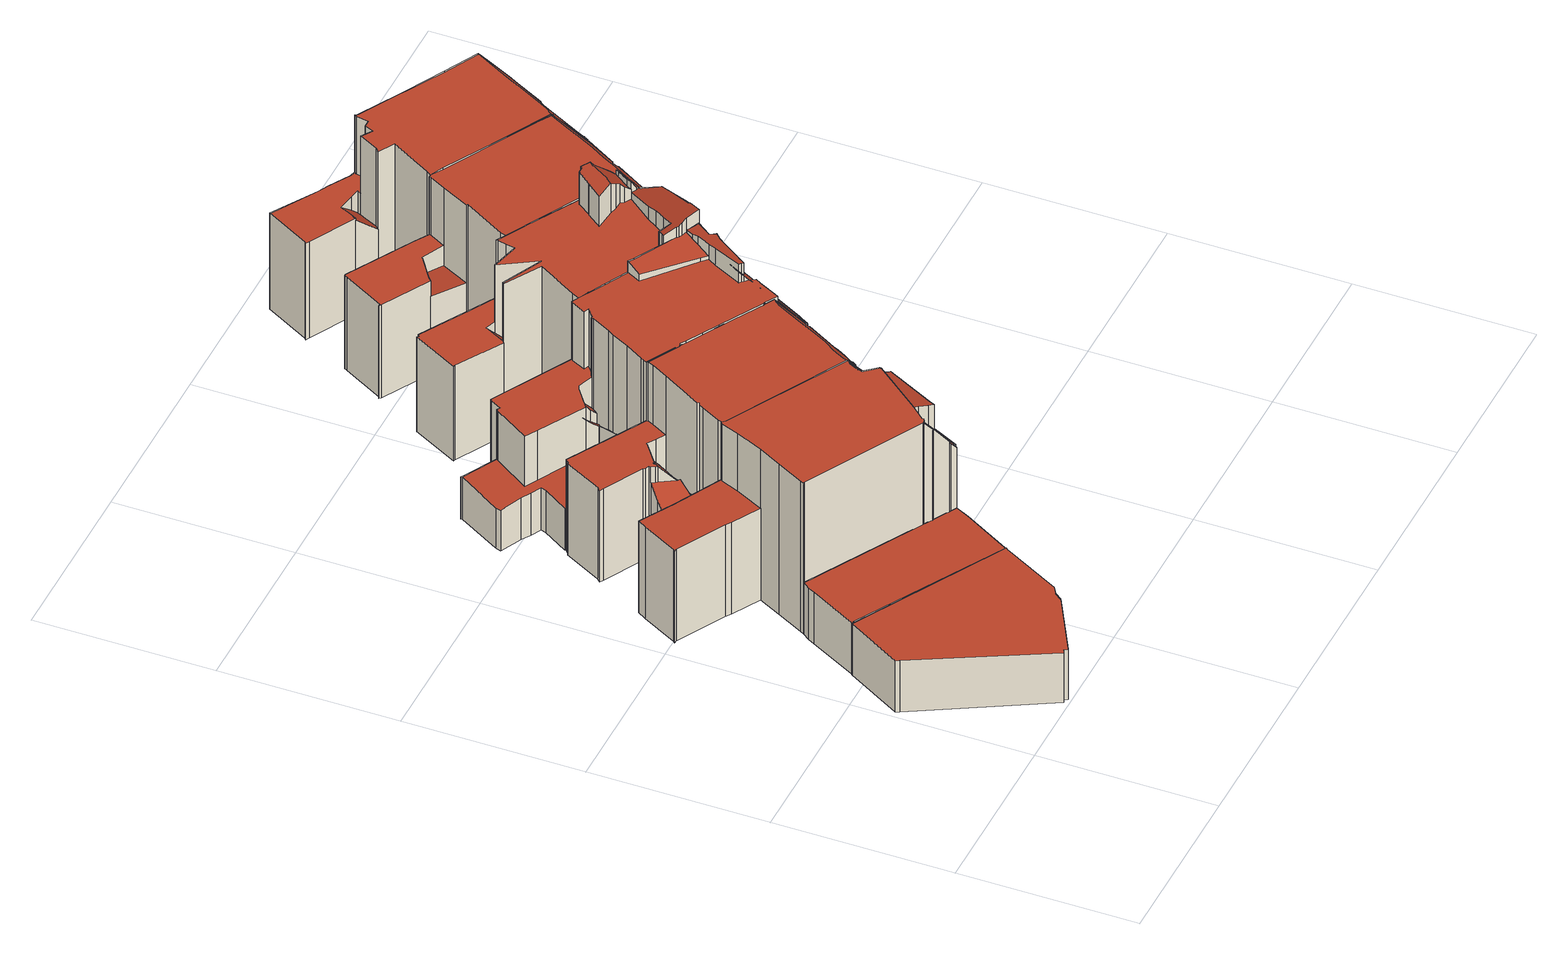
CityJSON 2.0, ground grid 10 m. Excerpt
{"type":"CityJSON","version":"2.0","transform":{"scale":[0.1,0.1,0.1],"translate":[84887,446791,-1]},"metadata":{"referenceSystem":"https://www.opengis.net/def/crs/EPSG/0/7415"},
"CityObjects":{
"building1":{"type":"Building","attributes":{"dak_type":"multiple horizontal","data_area":56.19,"data_coverage":0.935,"geconstateerd":false,"gid":17145387,"h_dak_50p":2.9,"h_dak_70p":2.93,"h_dak_max":3.15,"h_dak_min":2.74,"h_maaiveld":-0.301,"kas_warenhuis":false,"lod11_replace":false,"ondergronds_type":"above ground","oorspronkelijkbouwjaar":2008,"pw_actueel":"yes","pw_bron":"ahn3","reconstructie_methode":"tudelft3d-geoflow","reconstruction_skipped":false,"rmse_lod12":0.0686,"rmse_lod13":0.0707,"rmse_lod22":0.0582,"rn":1,"status":"Pand in gebruik","t_run":75.15,"val3dity_codes_lod12":"[]","val3dity_codes_lod13":"[]","val3dity_codes_lod22":"[]"},"children":["building1-1"]},
"building1-1":{"type":"BuildingPart","parents":["building1"],"geometry":[{"type":"Solid","lod":"2.2","boundaries":[[[[0,1,2,3,4,5,6,7,8,9,10,11]],[[12,6,5,13]],[[13,5,4,14]],[[15,11,10,16]],[[17,2,1,18]],[[18,1,0,19]],[[20,9,8,21]],[[19,0,11,15]],[[21,8,7,22]],[[22,7,6,12]],[[16,10,9,20]],[[23,3,2,17]],[[14,4,3,23]],[[23,17,18,19,15,16,20,21,22,12,13,14]]]],"semantics":{"surfaces":[{"type":"GroundSurface"},{"type":"WallSurface","on_footprint_edge":true},{"type":"RoofSurface"}],"values":[[0,1,1,1,1,1,1,1,1,1,1,1,1,2]]}}]},
"building2":{"type":"Building","attributes":{"dak_type":"horizontal","data_area":28.59,"data_coverage":0.738,"geconstateerd":false,"gid":17145386,"h_dak_50p":2.9,"h_dak_70p":2.94,"h_dak_max":3.16,"h_dak_min":2.73,"h_maaiveld":-0.317,"kas_warenhuis":false,"lod11_replace":false,"ondergronds_type":"above ground","oorspronkelijkbouwjaar":2008,"pw_actueel":"yes","pw_bron":"ahn3","reconstructie_methode":"tudelft3d-geoflow","reconstruction_skipped":false,"rmse_lod12":0.0597,"rmse_lod13":0.0629,"rmse_lod22":0.0294,"rn":1,"status":"Pand in gebruik","t_run":47.64,"val3dity_codes_lod12":"[]","val3dity_codes_lod13":"[]","val3dity_codes_lod22":"[]"},"children":["building2-1"]},
"building2-1":{"type":"BuildingPart","parents":["building2"],"geometry":[{"type":"Solid","lod":"2.2","boundaries":[[[[24,25,26,27,28,29,8,30,6,31]],[[32,28,27,33]],[[12,6,30,34]],[[33,27,26,35]],[[36,31,6,12]],[[37,24,31,36]],[[21,8,29,38]],[[38,29,28,32]],[[34,30,8,21]],[[39,25,24,37]],[[35,26,25,39]],[[35,39,37,36,12,34,21,38,32,33]]]],"semantics":{"surfaces":[{"type":"GroundSurface"},{"type":"WallSurface","on_footprint_edge":true},{"type":"RoofSurface"}],"values":[[0,1,1,1,1,1,1,1,1,1,1,2]]}}]},
"building3":{"type":"Building","attributes":{"dak_type":"slanted","data_area":69.87,"data_coverage":0.896,"geconstateerd":false,"gid":17145252,"h_dak_50p":9.35,"h_dak_70p":9.38,"h_dak_max":9.59,"h_dak_min":3.12,"h_maaiveld":-0.302,"kas_warenhuis":false,"lod11_replace":false,"ondergronds_type":"above ground","oorspronkelijkbouwjaar":1921,"pw_actueel":"yes","pw_bron":"ahn3","reconstructie_methode":"tudelft3d-geoflow","reconstruction_skipped":false,"rmse_lod12":1.92,"rmse_lod13":0.669,"rmse_lod22":0.133,"rn":1,"status":"Pand in gebruik","t_run":118.19,"val3dity_codes_lod12":"[]","val3dity_codes_lod13":"[]","val3dity_codes_lod22":"[]"},"children":["building3-1"]},
"building3-1":{"type":"BuildingPart","parents":["building3"],"geometry":[{"type":"Solid","lod":"2.2","boundaries":[[[[40,41,26,42,43,44,45,46,47,48,49,50,51,52,53,54,55,56,57,58,59,60,61,62,63,64,65,66,67,27,68,69,70,71,72]],[[73,74,75,76]],[[77,59,58,78]],[[79,67,66,80]],[[81,27,67,79]],[[82,48,47,83]],[[84,64,63,85]],[[86,52,51,87]],[[88,60,59,77]],[[80,66,65,89,90]],[[91,54,53,92,93]],[[94,42,26,95]],[[96,43,42,94]],[[87,51,50,97]],[[98,62,61,99]],[[76,75,99,100]],[[100,99,61,60,88]],[[101,68,27,81]],[[102,44,43,96]],[[78,58,57,103]],[[104,44,102]],[[105,55,54,91]],[[106,107,108,109]],[[109,108,110,111]],[[111,110,56,55,105]],[[103,57,56,110]],[[112,113,114,115]],[[113,72,71,116]],[[117,69,68,101]],[[95,26,41,118]],[[119,49,48,82]],[[97,50,49,119]],[[120,70,69,117]],[[116,71,70,120]],[[115,114,121,122]],[[123,124,125,126]],[[127,128,129,130]],[[131,132,133,134]],[[132,135,128,127]],[[136,137,138,107,106]],[[134,133,137,136]],[[126,125,138,137]],[[139,45,44,104]],[[140,141,104,102]],[[142,143,141,140]],[[83,47,46,144]],[[144,46,45,139]],[[85,63,62,98]],[[145,40,72,113,112]],[[118,41,40,145]],[[130,129,146,147]],[[147,146,124,123]],[[90,89,74,73]],[[89,65,64,84]],[[93,92,143,142]],[[92,53,52,86]],[[122,121,135,132,131]],[[95,118,145,112,115,122,131,134,136,106,109,111,105,91,93,142,140,102,96,94]],[[147,123,126,137,133,132,127,130]],[[90,73,76,100,88,77,78,103,110,108,107,138,125,124,146,129,128,135,121,114,113,116,120,117,101,81,79,80]],[[89,84,85,98,99,75,74]],[[92,86,87,97,119,82,83,144,139,104,141,143]]]],"semantics":{"surfaces":[{"type":"GroundSurface"},{"type":"WallSurface","on_footprint_edge":false},{"type":"WallSurface","on_footprint_edge":true},{"type":"RoofSurface"}],"values":[[0,1,2,2,2,2,2,2,2,2,2,2,2,2,2,1,2,2,2,2,2,2,1,1,2,2,1,2,2,2,2,2,2,2,1,1,1,1,1,1,1,1,2,1,1,2,2,2,2,2,1,1,1,2,1,2,1,3,3,3,3,3]]}}]},
"building4":{"type":"Building","attributes":{"dak_type":"slanted","data_area":69.3,"data_coverage":0.83,"geconstateerd":false,"gid":18958752,"h_dak_50p":9.34,"h_dak_70p":9.37,"h_dak_max":10.87,"h_dak_min":2.97,"h_maaiveld":-0.315,"kas_warenhuis":false,"lod11_replace":false,"ondergronds_type":"above ground","oorspronkelijkbouwjaar":1921,"pw_actueel":"yes","pw_bron":"ahn3","reconstructie_methode":"tudelft3d-geoflow","reconstruction_skipped":false,"rmse_lod12":2.22,"rmse_lod13":0.746,"rmse_lod22":0.219,"rn":1,"status":"Pand in gebruik","t_run":124.81,"val3dity_codes_lod12":"[]","val3dity_codes_lod13":"[]","val3dity_codes_lod22":"[]"},"children":["building4-1"]},
"building4-1":{"type":"BuildingPart","parents":["building4"],"geometry":[{"type":"Solid","lod":"2.2","boundaries":[[[[148,149,55,150,151,152,153,154,155,156,157,158,159,160,161,162,163,164,165,166,167,168,169,170,171,172,173,174,175,176,177,178,179,180,181,182,183,184,185]],[[186,161,160,187]],[[188,162,161,186]],[[189,184,183,190]],[[191,192,193]],[[194,180,179,195]],[[196,185,184,189]],[[197,168,167,198]],[[199,200,201,202]],[[203,204,205,206]],[[195,179,178,207]],[[208,170,169,209]],[[187,160,159,210]],[[210,159,158,211]],[[212,154,153,213]],[[214,215,216,217]],[[213,153,152,218]],[[219,220,221,222]],[[217,216,218,223]],[[224,165,164,225]],[[209,169,168,197]],[[226,172,171,227]],[[228,229,173,172,226]],[[230,163,162,188]],[[198,167,166,231]],[[232,149,148,233]],[[105,55,149,232]],[[233,148,185,196]],[[192,191,234,235]],[[236,237,238,239,240]],[[241,242,240,243]],[[227,171,170,208]],[[190,183,182,204,203]],[[204,182,181,244]],[[244,181,180,194]],[[245,246,150,55,105]],[[225,164,163,230]],[[231,166,165,224,247]],[[206,205,248]],[[249,250,251,252]],[[253,174,173,229]],[[202,201,229,228]],[[207,178,177,254]],[[255,176,175,256]],[[235,234,237,236]],[[247,224,242,241]],[[257,157,156,258]],[[258,156,155,219]],[[211,158,157,257]],[[155,220,219]],[[220,155,154,212]],[[222,221,259,260]],[[261,262,263,264]],[[260,259,264]],[[264,263,265,266]],[[267,268,269,270]],[[271,272,268,267]],[[243,240,239,272,271]],[[270,269,273,274]],[[275,276,277,278]],[[278,277,250,249]],[[248,205,276,275]],[[254,177,176,255]],[[256,175,174,253]],[[279,151,150,246]],[[280,281,246,245]],[[223,218,152,151,279]],[[274,273,281,280]],[[262,261,282]],[[215,214,282]],[[266,265,283,284]],[[284,283,238,237]],[[252,251,200,199]],[[275,278,249,252,199,202,228,226,227,208,209,197,198,285,286,287,288,289,105,232,233,196,189,190,203,206,248]],[[235,236,240,242,224,225,230,188,186,187,210,211,257,258,219,222,260,193,192]],[[277,276,205,204,244,194,195,207,254,255,256,253,229,201,200,251,250]],[[241,243,271,267,270,274,280,245,105,289,288,287,286,285,198,231,247]],[[215,282,261,264,259,221,220,212,213,218,216]],[[273,269,268,272,239,238,283,265,263,262,282,214,217,223,279,246,281]],[[234,191,193,260,264,266,284,237]]]],"semantics":{"surfaces":[{"type":"GroundSurface"},{"type":"WallSurface","on_footprint_edge":true},{"type":"WallSurface","on_footprint_edge":false},{"type":"RoofSurface"}],"values":[[0,1,1,1,2,1,1,1,2,2,1,1,1,1,1,2,1,2,2,1,1,1,1,1,1,1,1,1,2,2,2,1,1,1,1,1,1,1,2,2,1,2,1,1,2,2,1,1,1,1,1,2,2,2,2,2,2,2,2,2,2,2,1,1,1,2,1,2,2,2,2,2,2,3,3,3,3,3,3,3]]}}]},
"building5":{"type":"Building","attributes":{"dak_type":"slanted","data_area":83.38,"data_coverage":0.829,"geconstateerd":false,"gid":17145251,"h_dak_50p":8.41,"h_dak_70p":9.48,"h_dak_max":11.41,"h_dak_min":0.362,"h_maaiveld":-0.294,"kas_warenhuis":false,"lod11_replace":false,"ondergronds_type":"above ground","oorspronkelijkbouwjaar":1921,"pw_actueel":"yes","pw_bron":"ahn3","reconstructie_methode":"tudelft3d-geoflow","reconstruction_skipped":false,"rmse_lod12":3.81,"rmse_lod13":1.48,"rmse_lod22":0.472,"rn":1,"status":"Pand in gebruik","t_run":188.24,"val3dity_codes_lod12":"[]","val3dity_codes_lod13":"[]","val3dity_codes_lod22":"[]"},"children":["building5-1"]},
"building5-1":{"type":"BuildingPart","parents":["building5"],"geometry":[{"type":"Solid","lod":"2.2","boundaries":[[[[290,291,292,293,294,164,295,296,297,298,299,300,301,302,303,304,305,306,307,308,309,310,311,312,313,314,315,316,317,318,319,320,321,322,323,324,325,326,327,328,329,330,169,331,332,333,334,335,336,337]],[[338,299,298,339]],[[340,310,309,341,342]],[[343,302,301,344]],[[345,297,296,346]],[[347,323,322,348]],[[346,296,295,349]],[[350,330,329,351]],[[352,353,293,292,354]],[[344,301,300,355]],[[349,295,164,356]],[[357,315,314,358,359]],[[339,298,297,345]],[[360,307,306,361]],[[362,363,364,365]],[[366,367,365,368]],[[369,370,371,372]],[[355,300,299,338]],[[373,304,303,374]],[[374,303,302,343]],[[356,164,294,375]],[[376,377,378,379]],[[380,305,304,373]],[[381,308,307,360]],[[382,383,384,385]],[[385,384,386,387]],[[388,389,363,362]],[[390,320,319,391]],[[392,331,169,393]],[[394,395,396,397]],[[398,399,397,396,400,401]],[[402,403,399,398]],[[404,317,316,405]],[[368,365,364,406,407]],[[408,409,410,411]],[[411,410,412,413]],[[414,415,375,416]],[[416,375,294,293,353]],[[417,418,353,352]],[[378,419,379]],[[420,421,422,423]],[[424,336,335,425]],[[372,371,426,427,428]],[[429,430,431,432]],[[433,332,331,392]],[[393,169,330,350]],[[434,435,323,347]],[[436,437,435,434]],[[438,324,323,435]],[[439,325,324,438]],[[440,326,325,439]],[[441,442,443,444]],[[444,443,377,376]],[[445,380,442,441]],[[361,306,305,380,445]],[[446,405,316,315,357]],[[391,319,318,447]],[[448,449,405,446]],[[447,318,317,404]],[[348,322,321,450]],[[450,321,320,390]],[[451,452,453]],[[427,426,453]],[[454,455,437,436]],[[351,329,328,455,454]],[[455,328,327,456]],[[456,327,326,440]],[[457,337,336,424]],[[401,400,421,420]],[[407,406,370,369]],[[458,313,312,459,460]],[[461,311,310,340]],[[354,292,291,462]],[[341,309,308,381]],[[460,459,389,388]],[[358,314,313,458]],[[463,464,465,466]],[[466,465,449,448]],[[467,468,415,414]],[[469,470,471,472]],[[419,378,470,469]],[[473,474,468,467]],[[475,476,477,478]],[[423,422,476,475]],[[359,358,479,480]],[[480,479,367,366]],[[413,412,464,463]],[[481,334,333,430,429]],[[482,290,337,457]],[[483,484,485,486]],[[387,386,487,488]],[[488,487,403,402]],[[462,291,489]],[[478,477,418,417]],[[489,291,290,482]],[[472,471,474,473]],[[490,491,492,493]],[[379,419,491,490,494]],[[494,490,484,483]],[[493,492,395,394]],[[486,485,397,399]],[[342,341,383,382]],[[430,333,332,433]],[[432,431,495,496]],[[496,495,452,451]],[[428,427,409,408]],[[459,312,311,461]],[[425,335,334,481]],[[422,421,400,396,395,492,491,419,469,472,473,467,414,416,353,418,477,476]],[[456,440,439,438,435,437,455]],[[466,448,446,357,359,480,366,368,407,369,372,428,408,411,413,463]],[[365,367,479,358,458,460,388,362]],[[352,354,462,489,482,457,424,425,481,429,432,496,451,453,426,371,370,406,364,363,389,459,461,340,342,382,385,387,488,402,398,401,420,423,475,478,417]],[[468,474,471,470,378,377,443,442,380,373,374,343,344,355,338,339,345,346,349,356,375,415]],[[397,485,484,490,493,394]],[[483,486,399,403,487,386,384,383,341,381,360,361,445,441,444,376,379,494]],[[495,431,430,433,392,393,350,351,454,436,434,347,348,450,390,391,447,404,405,449,465,464,412,410,409,427,453,452]]]],"semantics":{"surfaces":[{"type":"GroundSurface"},{"type":"WallSurface","on_footprint_edge":true},{"type":"WallSurface","on_footprint_edge":false},{"type":"RoofSurface"}],"values":[[0,1,1,1,1,1,1,1,1,1,1,1,1,1,2,2,2,1,1,1,1,2,1,1,2,2,2,1,1,2,2,2,1,2,2,2,2,1,2,2,2,1,2,2,1,1,1,2,1,1,1,2,2,2,1,1,1,2,1,1,1,2,2,2,1,1,1,1,2,2,1,1,1,1,2,1,2,2,2,2,2,2,2,2,2,2,2,1,1,2,2,2,1,2,1,2,2,2,2,2,2,2,1,2,2,2,1,1,3,3,3,3,3,3,3,3,3]]}}]},
"building6":{"type":"Building","attributes":{"dak_type":"slanted","data_area":62.54,"data_coverage":0.82,"geconstateerd":false,"gid":18958750,"h_dak_50p":9.47,"h_dak_70p":9.52,"h_dak_max":11.67,"h_dak_min":3.79,"h_maaiveld":-0.279,"kas_warenhuis":false,"lod11_replace":false,"ondergronds_type":"above ground","oorspronkelijkbouwjaar":1921,"pw_actueel":"yes","pw_bron":"ahn3","reconstructie_methode":"tudelft3d-geoflow","reconstruction_skipped":false,"rmse_lod12":2.03,"rmse_lod13":1.01,"rmse_lod22":0.305,"rn":1,"status":"Pand in gebruik","t_run":145.69,"val3dity_codes_lod12":"[]","val3dity_codes_lod13":"[]","val3dity_codes_lod22":"[]"},"children":["building6-1"]},
"building6-1":{"type":"BuildingPart","parents":["building6"],"geometry":[{"type":"Solid","lod":"2.2","boundaries":[[[[497,498,499,500,501,502,503,504,505,506,507,508,320,317,509,314,510,511,512,513,514,515,516,310,517,518,519,520,521,522,523,524,525,526,527,528,529,530,531]],[[532,528,527,533]],[[534,535,536,537]],[[538,522,521,539]],[[539,521,520,540]],[[541,505,504,542]],[[542,504,503,543]],[[544,523,522,538]],[[545,516,515,546]],[[547,548,549,550]],[[551,552,548,547]],[[553,508,507,554]],[[554,507,506,555]],[[555,506,505,541]],[[550,549,556,557]],[[558,530,529,559]],[[560,526,525,561]],[[562,563,564,565]],[[563,499,498,566]],[[567,568,513,512,569]],[[570,571,572,573]],[[573,572,574,575,576]],[[577,576,575,578,579]],[[580,581,582]],[[579,578,582]],[[583,584,585,586]],[[587,497,531,588]],[[588,531,530,558,589]],[[590,524,523,544]],[[561,525,524,590]],[[591,509,317,404]],[[592,502,501,593]],[[594,510,314,595]],[[596,597,576,577]],[[565,564,597,596]],[[575,574,598,599]],[[600,601,581,580]],[[404,317,320,602]],[[569,512,511,603]],[[604,605,606,607]],[[586,585,608,609]],[[610,611,612,613]],[[614,615,611,610]],[[616,560,617,618]],[[340,310,516,545]],[[533,527,526,560,616]],[[619,620,605,604]],[[599,598,620,619]],[[618,617,615,614]],[[609,608,571,570]],[[540,520,519,536]],[[621,517,310,340]],[[622,623,568,567]],[[603,511,510,594]],[[595,314,509,591,624]],[[625,518,517,621]],[[537,536,519,518,625]],[[607,606,626,627]],[[624,591,628,629]],[[629,628,630,631]],[[602,320,508,553]],[[593,501,500,632]],[[632,500,499,563,562]],[[633,503,502,592]],[[543,503,633]],[[634,635,636,637]],[[546,515,514,638]],[[559,529,528,532]],[[627,626,623,622]],[[638,514,513,568]],[[631,630,635,634]],[[639,612,640]],[[613,612,639,641,642]],[[642,641,535,534]],[[557,556,584,583]],[[589,558,552,551]],[[566,498,497,587]],[[637,636,643,644]],[[644,643,601,600]],[[597,564,563,566,587,588,645,646,586,609,570,573,576]],[[560,561,590,544,538,539,540,536,535,640,612,611,615,617]],[[613,642,534,537,625,621,340,545,546,638,568,623,626,606,605,620,598,574,572,571,608,585,584,556,549,548,552,558,559,532,533,616,618,614,610]],[[535,641,639,640]],[[631,634,637,644,600,580,582,578,575,599,619,604,607,627,622,567,569,603,594,595,624,629]],[[543,633,592,593,632,562,565,596,577,579,582,581,601,643,636,635,630,628,591,404,602,553,554,555,541,542]],[[586,646,645,588,589,551,547,550,557,583]]]],"semantics":{"surfaces":[{"type":"GroundSurface"},{"type":"WallSurface","on_footprint_edge":true},{"type":"WallSurface","on_footprint_edge":false},{"type":"RoofSurface"}],"values":[[0,1,2,1,1,1,1,1,1,2,2,1,1,1,2,1,1,2,1,1,2,2,2,2,2,2,1,1,1,1,1,1,1,2,2,2,2,1,1,2,2,2,2,2,1,1,2,2,2,2,1,1,2,1,1,1,1,2,2,2,1,1,1,1,1,2,1,1,2,1,2,2,2,2,2,2,1,2,2,3,3,3,3,3,3,3]]}}]},
"building7":{"type":"Building","attributes":{"dak_type":"slanted","data_area":68.61,"data_coverage":0.9,"geconstateerd":false,"gid":18958749,"h_dak_50p":9.51,"h_dak_70p":9.54,"h_dak_max":11.21,"h_dak_min":3.17,"h_maaiveld":-0.244,"kas_warenhuis":false,"lod11_replace":false,"ondergronds_type":"above ground","oorspronkelijkbouwjaar":1921,"pw_actueel":"yes","pw_bron":"ahn3","reconstructie_methode":"tudelft3d-geoflow","reconstruction_skipped":false,"rmse_lod12":2.06,"rmse_lod13":0.738,"rmse_lod22":0.26,"rn":1,"status":"Pand in gebruik","t_run":114.31,"val3dity_codes_lod12":"[]","val3dity_codes_lod13":"[]","val3dity_codes_lod22":"[]"},"children":["building7-1"]},
"building7-1":{"type":"BuildingPart","parents":["building7"],"geometry":[{"type":"Solid","lod":"2.2","boundaries":[[[[647,648,649,650,651,652,653,654,655,656,657,658,659,660,661,662,663,664,665,666,667,668,669,670,671,672,673,674,675,676,677,678,679,680,681]],[[682,647,681,683]],[[684,680,679,685]],[[686,677,676,687]],[[687,676,675,688]],[[689,690,691,692]],[[685,679,678,691]],[[693,670,669,694]],[[695,657,656,533]],[[696,650,649,697]],[[698,652,651,699]],[[700,648,647,682]],[[701,658,657,695]],[[702,703,659,658,701]],[[533,656,655,704]],[[694,669,668,705,706]],[[706,705,707,708]],[[709,660,659,703]],[[710,666,665,711]],[[688,675,674,712]],[[699,651,650,696]],[[713,654,653,714]],[[714,653,652,698]],[[683,681,680,684]],[[715,664,663,716]],[[711,665,664,715]],[[717,718,719,720]],[[721,671,670,693]],[[708,707,720,722]],[[722,720,719,703,702]],[[716,663,662,723]],[[660,709,724]],[[725,700,726,727]],[[697,649,648,700,725]],[[727,726,690,689]],[[692,691,678,677,686]],[[712,674,673,728]],[[728,673,672,729]],[[729,672,671,721]],[[723,662,661,730]],[[704,655,654,713]],[[730,661,660,724]],[[731,667,666,710]],[[724,709,732,733]],[[733,732,718,717]],[[705,668,667,731]],[[685,691,690,726,700,682,683,684]],[[695,533,704,713,734,735,736,737,738,693,694,706,708,722,702,701]],[[725,727,689,692,686,687,688,712,728,729,721,693,738,737,736,735,734,713,714,698,699,696,697]],[[711,715,716,723,730,724,733,717,720,707,705,731,710]],[[718,732,709,703,719]]]],"semantics":{"surfaces":[{"type":"GroundSurface"},{"type":"WallSurface","on_footprint_edge":true},{"type":"WallSurface","on_footprint_edge":false},{"type":"RoofSurface"}],"values":[[0,1,1,1,1,2,1,1,1,1,1,1,1,1,1,1,2,1,1,1,1,1,1,1,1,1,2,1,2,2,1,1,2,1,2,1,1,1,1,1,1,1,1,2,2,1,3,3,3,3,3]]}}]},
"building8":{"type":"Building","attributes":{"dak_type":"slanted","data_area":67.14,"data_coverage":0.886,"geconstateerd":false,"gid":17145253,"h_dak_50p":9.52,"h_dak_70p":9.57,"h_dak_max":11,"h_dak_min":3.15,"h_maaiveld":-0.254,"kas_warenhuis":false,"lod11_replace":false,"ondergronds_type":"above ground","oorspronkelijkbouwjaar":1921,"pw_actueel":"yes","pw_bron":"ahn3","reconstructie_methode":"tudelft3d-geoflow","reconstruction_skipped":false,"rmse_lod12":2.19,"rmse_lod13":0.879,"rmse_lod22":0.284,"rn":1,"status":"Pand in gebruik","t_run":136.85,"val3dity_codes_lod12":"[]","val3dity_codes_lod13":"[]","val3dity_codes_lod22":"[]"},"children":["building8-1"]},
"building8-1":{"type":"BuildingPart","parents":["building8"],"geometry":[{"type":"Solid","lod":"2.2","boundaries":[[[[739,740,741,742,743,744,745,746,747,748,749,750,751,752,753,754,755,756,757,758,759,760,761,762,763,764,765,766,767,768,769,770,771,772,773,774,775,776,777]],[[778,739,777,779]],[[780,781,742,741,782]],[[783,784,785,786]],[[787,765,764,788]],[[789,766,765,787]],[[788,764,763,790]],[[791,768,767,792]],[[793,769,768,791]],[[794,762,761,795]],[[796,776,775,797]],[[798,740,739,778]],[[799,744,743,800]],[[801,802,803,804]],[[802,770,769,793]],[[805,746,745,806]],[[807,805,808,809]],[[806,745,744,799]],[[782,741,740,798]],[[810,811,795,812]],[[812,795,761,760,813]],[[814,815,816,811,810]],[[817,752,751,818]],[[819,753,752,817]],[[800,743,742,781]],[[809,808,781,780]],[[694,758,757,820]],[[820,757,756,821]],[[821,756,755,822]],[[823,748,747,824]],[[824,747,746,805,807]],[[779,777,776,796]],[[825,773,772,826]],[[790,763,762,794,827]],[[827,794,828]],[[792,767,766,789]],[[813,760,759,829]],[[830,771,770,802,801]],[[831,832,815,814]],[[786,785,832,831]],[[833,834,835]],[[804,803,784,783]],[[797,775,774,836]],[[836,774,773,825]],[[829,759,758,694]],[[837,754,753,819]],[[838,750,839]],[[818,751,750,838]],[[839,750,749,840]],[[840,749,748,823]],[[834,833,841,842]],[[842,841,816,815]],[[822,755,754,837]],[[826,772,771,830]],[[807,809,780,782,798,778,779,796,797,843,844,845,846,847,693,819,817,818,838,839,840,823,824]],[[781,808,805,806,799,800]],[[816,841,833,835,828,794,795,811]],[[828,835,834,842,815,832,785,784,803,802,793,791,792,789,787,788,790,827]],[[821,822,837,819,693,847,846,845,844,843,797,836,825,826,830,801,804,783,786,831,814,810,812,813,829,694,820]]]],"semantics":{"surfaces":[{"type":"GroundSurface"},{"type":"WallSurface","on_footprint_edge":true},{"type":"WallSurface","on_footprint_edge":false},{"type":"RoofSurface"}],"values":[[0,1,1,2,1,1,1,1,1,1,1,1,1,2,1,1,2,1,1,2,1,2,1,1,1,2,1,1,1,1,1,1,1,1,2,1,1,1,2,2,2,2,1,1,1,1,1,1,1,1,2,2,1,1,3,3,3,3,3]]}}]}
},
"vertices":[
[82,21,7],[47,2,7],[46,4,7],[44,3,7],[5,75,7],[4,77,7],[22,108,7],[23,108,7],[109,62,7],[108,61,7],[90,28,7],[85,25,7],[22,108,40],[4,77,40],[5,75,40],[85,25,39],[90,28,38],[46,4,39],[47,2,39],[82,21,39],[108,61,38],[109,62,38],[23,108,40],[44,3,39],
[37,135,7],[39,139,7],[42,143,7],[128,97,7],[124,89,7],[109,63,7],[24,108,7],[23,109,7],[124,89,38],[128,97,38],[24,108,40],[42,143,40],[23,109,40],[37,135,40],[109,63,38],[39,139,40],
[109,107,7],[43,143,7],[43,145,7],[51,160,7],[58,173,7],[42,182,7],[39,184,7],[12,199,7],[10,199,7],[11,200,7],[22,220,7],[25,225,7],[44,214,7],[71,200,7],[73,198,7],[139,161,7],[139,160,7],[149,155,7],[157,150,7],[158,150,7],[157,148,7],[150,135,7],[146,130,7],[147,120,7],[139,105,7],[135,107,7],[131,99,7],[129,99,7],[125,99,7],[124,99,7],[115,104,7],[114,104,7],[110,107,7],[139,115,76],[139,115,42],[150,136,41],[150,136,76],[158,150,76],[157,150,77],[129,99,77],[131,99,76],[128,97,77],[10,199,66],[12,199,66],[139,105,42],[147,120,42],[44,214,66],[25,225,66],[157,148,76],[135,107,42],[135,107,76],[73,198,103],[71,200,66],[71,200,103],[43,145,104],[42,143,104],[51,160,104],[22,220,66],[146,130,41],[150,135,41],[150,135,76],[125,99,81],[58,173,104],[149,155,89],[58,173,66],[139,161,104],[134,151,104],[134,151,103],[138,159,103],[138,159,104],[139,160,103],[139,160,104],[110,107,104],[110,107,103],[112,108,103],[112,108,104],[114,104,97],[124,99,83],[43,143,104],[11,200,66],[115,104,96],[112,109,102],[112,109,104],[131,113,99],[131,113,83],[145,140,84],[145,140,99],[122,115,102],[122,115,95],[127,112,87],[127,112,100],[119,117,104],[119,117,103],[140,143,101],[140,143,104],[119,117,100],[140,144,104],[140,144,101],[140,144,92],[42,182,66],[66,189,103],[66,189,66],[70,199,103],[70,199,66],[39,184,66],[109,107,104],[130,110,83],[130,110,99],
[156,152,7],[156,151,7],[71,199,7],[70,200,7],[66,202,7],[52,210,7],[63,231,7],[66,236,7],[66,237,7],[64,238,7],[63,239,7],[41,251,7],[39,252,7],[41,254,7],[52,275,7],[53,275,7],[55,277,7],[99,252,7],[110,246,7],[168,213,7],[185,204,7],[187,203,7],[187,202,7],[177,185,7],[176,182,7],[176,178,7],[176,172,7],[175,171,7],[173,166,7],[171,163,7],[167,156,7],[166,155,7],[165,155,7],[163,154,7],[162,154,7],[162,153,7],[158,151,7],[157,151,7],[41,254,66],[39,252,66],[52,275,66],[158,151,76],[162,153,73],[70,236,65],[70,236,66],[69,235,66],[165,155,42],[166,155,42],[157,151,77],[185,204,79],[168,213,104],[167,171,78],[167,171,42],[172,171,42],[172,171,72],[162,154,74],[162,154,42],[162,160,42],[162,160,77],[167,156,42],[187,202,76],[187,203,76],[41,251,66],[63,239,66],[63,231,48],[52,210,19],[71,207,42],[71,207,37],[68,204,31],[68,204,42],[66,202,27],[66,236,66],[66,236,56],[67,234,56],[67,234,66],[66,202,42],[99,252,66],[55,277,66],[176,182,76],[177,185,76],[176,178,73],[176,178,42],[53,275,66],[110,246,104],[156,151,78],[156,152,79],[82,245,58],[82,245,66],[87,242,66],[87,242,51],[87,242,42],[92,239,41],[92,239,66],[97,248,104],[97,248,66],[92,239,104],[163,154,42],[71,199,103],[71,199,41],[99,252,104],[162,160,78],[162,168,83],[162,168,43],[166,168,42],[166,168,78],[176,172,41],[171,163,42],[173,166,42],[175,171,41],[64,238,66],[66,237,66],[68,233,56],[68,233,66],[75,224,55],[75,224,42],[74,225,42],[74,225,55],[75,225,42],[75,225,54],[81,216,103],[81,216,41],[79,215,41],[79,215,103],[80,217,103],[80,217,41],[78,213,41],[78,213,103],[161,168,83],[161,168,43],[161,169,43],[161,169,84],[70,200,41],[72,202,103],[72,202,41],[72,212,42],[77,229,42],[77,229,54],[165,209,104],[148,177,104],[144,171,104],[142,168,104],[139,162,104],
[120,240,7],[117,242,7],[116,242,7],[98,252,7],[92,256,7],[55,278,7],[64,292,7],[65,295,7],[59,298,7],[54,301,7],[42,307,7],[43,310,7],[57,334,7],[57,335,7],[59,334,7],[77,324,7],[79,323,7],[82,329,7],[83,330,7],[127,305,7],[131,303,7],[145,295,7],[158,288,7],[161,286,7],[190,270,7],[191,269,7],[196,266,7],[197,265,7],[199,264,7],[215,255,7],[216,255,7],[215,253,7],[208,241,7],[205,234,7],[205,225,7],[204,222,7],[196,209,7],[196,208,7],[193,210,7],[190,205,7],[188,204,7],[184,204,7],[176,209,7],[170,212,7],[163,216,7],[162,216,7],[138,230,7],[129,235,7],[54,301,34],[59,298,34],[131,303,104],[127,305,67],[127,305,104],[57,334,34],[43,310,33],[65,295,34],[64,292,34],[205,234,77],[208,241,77],[55,278,34],[188,204,77],[190,205,75],[98,252,104],[98,252,49],[116,242,104],[42,307,33],[55,277,34],[191,269,114],[190,270,112],[190,270,114],[82,329,66],[79,323,66],[180,258,107],[180,258,105],[183,255,105],[183,255,107],[186,262,115],[186,262,110],[183,255,115],[172,234,117],[172,234,105],[173,233,105],[173,233,117],[59,334,34],[57,335,34],[92,256,35],[70,299,66],[70,299,34],[96,284,35],[96,284,66],[77,324,34],[83,330,66],[126,304,104],[126,304,67],[122,296,67],[122,296,104],[125,295,67],[125,295,104],[154,280,109],[154,280,105],[216,255,76],[215,255,77],[184,204,81],[187,203,77],[107,283,54],[107,283,46],[118,290,37],[118,290,47],[118,290,104],[118,290,67],[119,290,36],[119,290,104],[119,291,104],[119,291,67],[197,265,104],[196,266,106],[180,250,105],[180,250,116],[176,235,117],[176,235,108],[185,247,106],[185,247,116],[188,251,105],[188,251,116],[92,257,56],[92,257,35],[92,256,56],[99,254,104],[99,254,48],[96,284,58],[113,279,104],[113,279,40],[111,276,41],[111,276,104],[138,230,105],[162,216,105],[174,232,105],[174,232,109],[174,232,117],[170,212,105],[170,212,102],[171,214,102],[171,214,105],[176,209,93],[205,234,76],[205,234,42],[200,224,76],[200,224,43],[205,225,41],[204,222,41],[196,209,42],[76,323,66],[76,323,34],[63,303,34],[63,303,66],[77,324,66],[196,266,115],[199,264,101],[190,258,115],[190,258,107],[215,253,76],[178,227,105],[178,227,102],[176,230,105],[193,210,75],[193,210,43],[196,208,42],[129,235,105],[161,286,112],[158,288,105],[158,288,112],[145,295,105],[117,242,104],[191,254,116],[191,254,104],[190,257,107],[190,257,115],[93,260,55],[93,260,35],[103,280,51],[103,280,35],[102,279,35],[102,279,51],[95,264,54],[95,264,35],[106,266,104],[106,266,44],[100,256,48],[100,256,104],[188,266,111],[188,266,114],[163,216,105],[120,240,105],[108,293,66],[108,293,58],[110,294,57],[110,294,66],[120,291,67],[120,291,104],[117,242,105],[101,288,63],[101,288,54],[104,285,50],[104,285,58],[101,288,66],[176,224,102],[176,224,105],
[208,328,7],[217,323,7],[220,321,7],[223,319,7],[229,316,7],[244,308,7],[244,306,7],[234,287,7],[234,277,7],[225,261,7],[218,257,7],[217,256,7],[197,266,7],[187,271,7],[185,272,7],[184,273,7],[178,277,7],[176,278,7],[140,298,7],[137,300,7],[133,307,7],[145,329,7],[125,341,7],[98,356,7],[97,356,7],[111,382,7],[112,381,7],[113,382,7],[139,367,7],[155,358,7],[160,355,7],[173,348,7],[199,333,7],[201,332,7],[206,329,7],[173,348,105],[160,355,105],[126,342,105],[126,342,67],[125,341,67],[125,341,105],[111,382,68],[97,356,68],[98,356,68],[234,277,70],[234,287,77],[244,306,77],[112,381,68],[137,300,104],[140,298,104],[197,331,126],[197,331,105],[192,324,105],[192,324,125],[200,331,126],[200,331,105],[217,256,77],[218,257,76],[225,261,70],[191,323,105],[191,323,125],[201,332,105],[199,333,105],[155,358,68],[139,367,68],[220,321,113],[220,321,110],[218,319,111],[218,319,114],[217,323,114],[178,277,117],[178,277,105],[184,273,119],[206,313,117],[206,313,105],[207,311,105],[207,311,115],[211,309,105],[211,309,109],[211,309,111],[211,309,116],[213,307,110],[213,307,112],[214,303,112],[214,303,109],[214,306,111],[185,315,124],[185,315,105],[197,314,105],[197,314,124],[208,328,123],[206,329,126],[201,332,126],[113,382,68],[197,266,104],[244,308,78],[229,316,100],[187,271,120],[190,270,121],[213,312,115],[213,312,111],[200,295,105],[200,295,113],[215,294,115],[215,294,102],[216,255,77],[185,272,119],[192,283,116],[192,283,105],[187,277,105],[187,277,118],[201,313,105],[201,313,121],[153,347,105],[153,347,68],[137,351,68],[137,351,105],[154,352,105],[154,352,68],[155,358,105],[155,357,68],[155,357,105],[196,289,115],[196,289,105],[133,307,104],[180,279,116],[180,279,105],[197,266,123],[145,329,105],[181,281,105],[181,281,116],[198,267,104],[198,267,122],[202,273,104],[202,273,121],[223,319,109],[244,306,78],[202,274,121],[202,274,104],[204,277,103],[204,277,120],[176,278,105],[137,351,61],[131,353,68],[149,331,41],[149,331,105],[210,286,103],[210,286,117],[205,328,126],[199,317,125],
[254,313,8],[250,310,8],[247,309,8],[246,308,8],[245,307,8],[243,308,8],[240,310,8],[225,318,8],[223,320,8],[160,355,8],[161,358,8],[175,382,8],[174,382,8],[154,393,8],[127,408,8],[126,409,8],[127,409,8],[140,432,8],[141,434,8],[142,434,8],[179,413,8],[187,408,8],[189,408,8],[255,371,8],[273,360,8],[273,359,8],[274,359,8],[266,344,8],[265,342,8],[264,342,8],[263,339,8],[263,338,8],[263,329,8],[258,320,8],[256,316,8],[254,313,52],[256,316,51],[258,320,51],[263,329,51],[263,339,77],[264,342,77],[265,342,77],[255,322,75],[255,322,51],[263,338,50],[263,338,77],[255,371,106],[189,408,105],[161,358,105],[246,308,77],[247,309,76],[243,308,80],[245,307,77],[250,310,51],[175,382,105],[174,382,105],[174,382,55],[223,320,106],[187,408,68],[187,408,105],[187,407,68],[187,407,105],[154,393,58],[142,434,68],[141,434,68],[266,344,77],[225,318,106],[240,310,84],[140,432,68],[127,409,68],[169,404,68],[169,404,57],[182,398,55],[182,398,68],[273,360,79],[182,398,105],[126,409,68],[154,393,68],[250,310,74],[251,314,51],[251,314,75],[274,359,78],[273,359,79],[127,408,68],[179,413,68],[156,395,58],[156,395,68],[226,320,106],[230,326,106],[234,334,106],[239,342,106],[254,370,106],
[300,410,7],[293,393,7],[292,392,7],[292,391,7],[292,382,7],[291,379,7],[285,368,7],[282,369,7],[280,363,7],[275,360,7],[274,360,7],[273,361,7],[265,365,7],[256,370,7],[255,370,7],[250,373,7],[247,375,7],[245,376,7],[195,404,7],[189,408,7],[191,411,7],[204,434,7],[195,439,7],[183,446,7],[157,460,7],[155,461,7],[156,462,7],[170,487,7],[196,472,7],[202,469,7],[214,462,7],[217,461,7],[218,460,7],[241,447,7],[244,445,7],[265,433,7],[284,423,7],[288,420,7],[302,413,7],[300,410,80],[302,413,80],[292,391,77],[292,391,42],[292,392,78],[215,453,105],[215,453,68],[211,453,68],[211,453,105],[156,462,69],[155,461,69],[170,487,69],[157,460,69],[202,469,68],[196,472,68],[214,462,68],[183,446,68],[195,439,55],[288,420,100],[284,423,106],[293,393,78],[291,379,42],[292,382,42],[217,461,105],[217,461,68],[216,460,68],[216,460,105],[282,369,43],[285,368,43],[282,369,75],[287,380,43],[287,380,76],[197,441,105],[197,441,55],[195,439,105],[204,434,105],[203,452,105],[203,452,68],[203,452,54],[256,370,104],[265,365,92],[255,370,106],[195,404,106],[245,376,106],[247,375,106],[275,360,78],[280,363,74],[244,445,105],[241,447,105],[183,446,69],[184,448,69],[191,411,105],[218,460,105],[209,448,105],[209,448,68],[198,455,60],[198,455,68],[188,456,69],[265,433,106],[250,373,106],[273,361,80],[273,361,81],[274,360,78],[204,454,54],[204,454,68],[283,421,106],[273,403,106],[266,390,106],[260,379,106],[258,375,106]
]}
